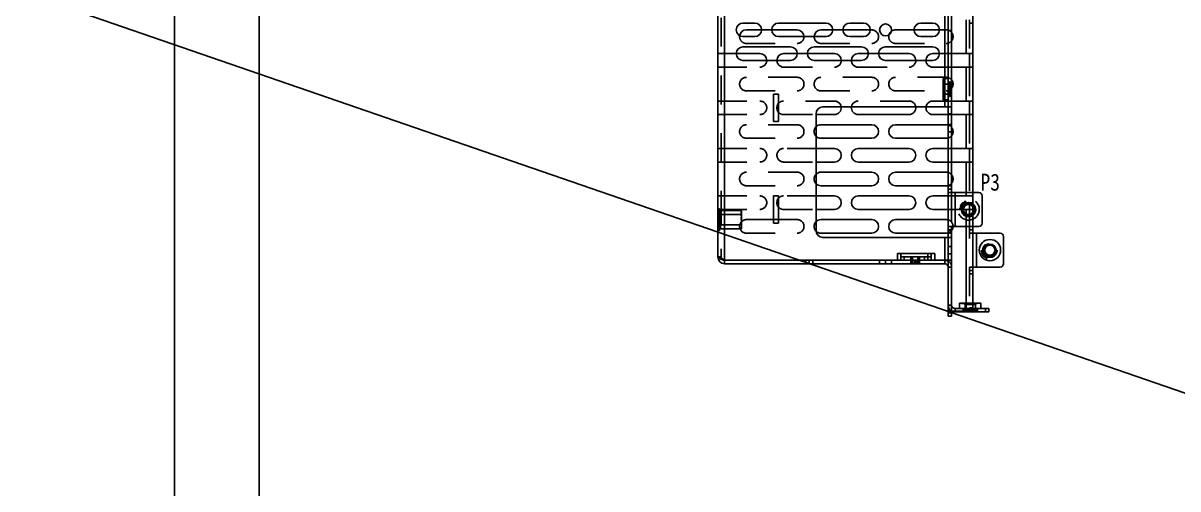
# Model space of a CAD drawing. Header units: millimetres. Extents: x 0 to 8948, y -1340 to 1100.
# Drawn here: x 5987.1 to 6327.9, y 403.5 to 540.9 of the extents above; entities that cross this region are included whole.
import ezdxf

# ---------------------------------------------------------------- set-up
doc = ezdxf.new("R2010")
doc.units = ezdxf.units.MM
doc.header["$LTSCALE"] = 85.25
doc.linetypes.add('HIDDEN', pattern=[0.2, 0.1, -0.1])
doc.layers.get('0').update_dxf_attribs({"linetype": 'CONTINUOUS'})
for name, color, linetype in [('02___PRT_ALL_AXES', 7, 'CONTINUOUS'), ('03___PRT_ALL_CURVES', 7, 'CONTINUOUS'), ('DEFAULT_2', 8, 'HIDDEN')]:
    doc.layers.add(name, color=color, linetype=linetype)
doc.styles.get("Standard").update_dxf_attribs({"font": 'txt', "width": 0.85})

msp = doc.modelspace()

# ---------------------------------------------------------------- linework, layer by layer
msp.add_line((4392.409, 1100), (7581.815, 0))
at = {"color": 7, "linetype": 'Continuous'}
for p, q in [((6031.815, 0), (6031.815, 1100)), ((6261.119, 490.948), (6261.119, 578.948)), ((6267.419, 578.948), (6267.419, 490.948)), ((6265.419, 541.948), (6265.419, 531.948)), ((6205.039, 538.948), (6200.548, 538.948)), ((6215.548, 538.948), (6208.056, 538.948)), ((6226.039, 538.948), (6222.548, 538.948)), ((6237.108, 538.948), (6229.056, 538.948)), ((6257.539, 538.948), (6250.056, 538.948)), ((6197.556, 531.948), (6204.548, 531.948)), ((6215.539, 531.948), (6211.548, 531.948)), ((6226.548, 531.948), (6218.556, 531.948)), ((6236.539, 531.948), (6233.548, 531.948)), ((6248.548, 531.948), (6239.556, 531.948)), ((6257.539, 531.948), (6255.548, 531.948)), ((6261.119, 531.948), (6267.419, 531.948)), ((6261.119, 527.948), (6267.419, 527.948)), ((6265.419, 527.948), (6265.419, 517.948)), ((6260.119, 524.598), (6258.619, 524.598)), ((6258.619, 524.598), (6258.619, 518.298)), ((6260.119, 518.298), (6258.619, 518.298)), ((6261.119, 517.948), (6267.419, 517.948)), ((6221.119, 513.948), (6226.548, 513.948)), ((6233.548, 513.948), (6248.548, 513.948)), ((6260.119, 513.948), (6255.548, 513.948)), ((6261.119, 513.948), (6267.419, 513.948)), ((6265.419, 513.948), (6265.419, 503.948)), ((6237.548, 510.948), (6222.548, 510.948)), ((6259.548, 510.948), (6244.548, 510.948)), ((6222.548, 506.948), (6237.548, 506.948)), ((6244.548, 506.948), (6259.548, 506.948)), ((6226.548, 503.948), (6221.119, 503.948)), ((6248.548, 503.948), (6233.548, 503.948)), ((6260.119, 503.948), (6255.548, 503.948)), ((6261.119, 503.948), (6267.419, 503.948)), ((6221.119, 499.948), (6226.548, 499.948)), ((6233.548, 499.948), (6248.548, 499.948)), ((6260.119, 499.948), (6255.548, 499.948)), ((6261.119, 499.948), (6267.419, 499.948)), ((6265.419, 499.948), (6265.419, 490.948)), ((6237.548, 496.948), (6222.548, 496.948)), ((6259.548, 496.948), (6244.548, 496.948)), ((6222.548, 492.948), (6237.548, 492.948)), ((6244.548, 492.948), (6259.548, 492.948)), ((6261.119, 492.948), (6260.119, 492.948)), ((6261.119, 491.948), (6260.119, 491.948)), ((6226.548, 489.948), (6221.119, 489.948)), ((6248.548, 489.948), (6233.548, 489.948)), ((6260.119, 489.948), (6255.548, 489.948)), ((6221.119, 485.948), (6226.548, 485.948)), ((6233.548, 485.948), (6248.548, 485.948)), ((6260.119, 485.948), (6255.548, 485.948)), ((6264.619, 485.948), (6267.419, 485.948)), ((6265.419, 485.948), (6265.419, 484.627)), ((6267.419, 486.691), (6267.419, 485.205)), ((6210.069, 482.948), (6208.569, 482.948)), ((6237.548, 482.948), (6222.548, 482.948)), ((6259.548, 482.948), (6244.548, 482.948)), ((6261.119, 454.448), (6261.119, 480.948)), ((6265.419, 480.948), (6265.419, 458.248)), ((6267.419, 480.948), (6267.419, 458.248)), ((6222.548, 478.948), (6237.548, 478.948)), ((6244.548, 478.948), (6259.548, 478.948)), ((6261.119, 479.948), (6260.119, 479.948)), ((6261.119, 478.948), (6260.119, 478.948)), ((6267.419, 478.948), (6275.419, 478.948)), ((6268.419, 468.948), (6268.419, 478.948)), ((6276.419, 477.948), (6276.419, 469.948)), ((6269.953, 473.856), (6269.817, 473.852)), ((6269.953, 473.856), (6269.954, 473.844)), ((6194.119, 470.948), (6194.119, 469.948)), ((6245.119, 470.948), (6255.119, 470.948)), ((6254.119, 471.948), (6255.119, 471.948)), ((6259.119, 470.948), (6259.119, 469.948)), ((6269.989, 472.918), (6269.976, 472.91)), ((6270.022, 472.88), (6269.989, 472.918)), ((6270.059, 473.364), (6270.021, 473.352)), ((6270.021, 473.352), (6270.084, 473.146)), ((6270.122, 473.158), (6270.059, 473.364)), ((6270.11, 472.716), (6270.075, 472.792)), ((6270.084, 473.146), (6270.122, 473.158)), ((6270.497, 473.109), (6270.086, 472.862)), ((6270.098, 472.709), (6270.11, 472.716)), ((6270.1, 472.839), (6270.501, 473.081)), ((6270.501, 473.081), (6270.161, 472.594)), ((6270.161, 472.594), (6270.698, 472.68)), ((6270.238, 472.503), (6270.226, 472.496)), ((6270.276, 472.462), (6270.238, 472.503)), ((6270.254, 473.578), (6270.253, 473.59)), ((6270.254, 473.578), (6270.358, 473.585)), ((6270.282, 472.641), (6270.564, 473.047)), ((6270.763, 472.716), (6270.282, 472.641)), ((6270.698, 472.68), (6270.334, 472.46)), ((6270.372, 472.281), (6270.346, 472.355)), ((6270.36, 472.273), (6270.372, 472.281)), ((6270.376, 472.404), (6270.729, 472.617)), ((6270.475, 473.193), (6270.463, 473.186)), ((6270.463, 473.186), (6270.497, 473.109)), ((6270.572, 472.149), (6270.555, 472.142)), ((6270.799, 472.605), (6270.838, 472.563)), ((6270.807, 472.259), (6270.803, 472.239)), ((6270.838, 472.563), (6270.851, 472.57)), ((6270.854, 472.435), (6270.86, 472.417)), ((6271.038, 471.948), (6271.017, 471.915)), ((6271.017, 471.915), (6271.2, 471.801)), ((6271.221, 471.834), (6271.038, 471.948)), ((6271.2, 471.801), (6271.221, 471.834)), ((6271.337, 471.567), (6271.332, 471.554)), ((6271.384, 471.557), (6271.337, 471.567)), ((6271.599, 471.992), (6271.427, 471.577)), ((6271.468, 471.99), (6271.473, 471.969)), ((6271.473, 471.969), (6271.599, 471.992)), ((6271.483, 471.554), (6271.683, 472.036)), ((6271.534, 471.486), (6271.498, 471.509)), ((6271.528, 471.472), (6271.534, 471.486)), ((6271.683, 472.036), (6271.655, 472.048)), ((6275.419, 468.948), (6267.419, 468.948)), ((6262.119, 456.748), (6272.119, 456.748)), ((6262.119, 455.748), (6262.119, 456.748)), ((6269.769, 458.248), (6263.469, 458.248)), ((6263.469, 456.748), (6263.469, 458.248)), ((6269.769, 456.748), (6269.769, 458.248)), ((6271.119, 456.748), (6271.119, 455.748)), ((6272.119, 456.748), (6272.119, 455.748)), ((6261.119, 455.448), (6260.119, 455.448)), ((6261.119, 454.448), (6260.119, 454.448)), ((6261.119, 455.948), (6261.264, 455.948))]:
    msp.add_line(p, q, dxfattribs=at)
at = {"color": 3, "linetype": 'Continuous'}
for p, q in [((6260.119, 454.448), (6260.119, 709.948)), ((6192.119, 678.948), (6192.119, 471.948)), ((6194.119, 470.948), (6194.119, 679.948)), ((6259.119, 524.598), (6259.119, 679.948)), ((6199.548, 540.948), (6203.048, 540.948)), ((6210.048, 540.948), (6224.048, 540.948)), ((6231.048, 540.948), (6235.119, 540.948)), ((6252.048, 540.948), (6255.548, 540.948)), ((6203.048, 536.948), (6199.548, 536.948)), ((6224.048, 536.948), (6210.048, 536.948)), ((6235.119, 536.948), (6231.048, 536.948)), ((6255.548, 536.948), (6252.048, 536.948)), ((6199.548, 533.948), (6213.548, 533.948)), ((6220.548, 533.948), (6234.548, 533.948)), ((6241.548, 533.948), (6255.548, 533.948)), ((6266.419, 531.948), (6266.419, 527.948)), ((6213.548, 529.948), (6199.548, 529.948)), ((6234.548, 529.948), (6220.548, 529.948)), ((6255.548, 529.948), (6241.548, 529.948)), ((6208.569, 519.948), (6210.069, 519.948)), ((6208.569, 511.948), (6208.569, 519.948)), ((6210.069, 519.948), (6210.069, 511.948)), ((6259.119, 516.198), (6259.119, 518.298)), ((6260.119, 516.198), (6223.119, 516.198)), ((6266.419, 517.948), (6266.419, 513.948)), ((6210.069, 511.948), (6208.569, 511.948)), ((6221.119, 479.698), (6221.119, 514.198)), ((6266.419, 503.948), (6266.419, 499.948)), ((6269.119, 490.948), (6260.119, 490.948)), ((6262.119, 490.948), (6262.119, 480.948)), ((6208.569, 489.948), (6210.069, 489.948)), ((6208.569, 481.948), (6208.569, 489.948)), ((6210.069, 489.948), (6210.069, 481.948)), ((6266.419, 487.413), (6266.419, 485.948)), ((6270.119, 481.948), (6270.119, 489.948)), ((6210.069, 481.948), (6208.569, 481.948)), ((6260.119, 480.948), (6269.119, 480.948)), ((6260.119, 477.698), (6223.119, 477.698)), ((6259.119, 470.948), (6259.119, 477.698)), ((6194.119, 470.948), (6245.119, 470.948)), ((6245.119, 472.948), (6255.119, 472.948)), ((6245.119, 470.948), (6245.119, 472.948)), ((6246.119, 472.948), (6246.119, 470.948)), ((6254.119, 470.948), (6254.119, 472.948)), ((6255.119, 470.948), (6255.119, 472.948)), ((6255.119, 470.948), (6260.119, 470.948)), ((6194.119, 469.948), (6259.119, 469.948)), ((6262.119, 455.748), (6272.119, 455.748))]:
    msp.add_line(p, q, dxfattribs=at)
at = {"color": 7, "linetype": 'Continuous'}
msp.add_lwpolyline([(6056.815, 25), (7556.815, 25), (7556.815, 1075), (6056.815, 1075)], close=True, dxfattribs=at)
for centre, radius in [((6266.119, 485.948), 1.8), ((6266.119, 485.948), 1.5), ((6272.419, 473.948), 3.15), ((6272.419, 473.948), 1.8), ((6272.419, 473.948), 1.5)]:
    msp.add_circle(centre, radius, dxfattribs=at)
at = {"color": 3, "linetype": 'Continuous'}
for centre, radius, start, end in [((6199.548, 538.948), 2, 90, 270), ((6203.048, 538.948), 2, 270, 90), ((6210.048, 538.948), 2, 90, 270), ((6224.048, 538.948), 2, 270, 90), ((6231.048, 538.948), 2, 90, 270), ((6235.119, 538.948), 2, 270, 90), ((6252.048, 538.948), 2, 90, 270), ((6255.548, 538.948), 2, 270, 90), ((6199.548, 531.948), 2, 90, 270), ((6213.548, 531.948), 2, 270, 90), ((6220.548, 531.948), 2, 90, 270), ((6234.548, 531.948), 2, 270, 90), ((6241.548, 531.948), 2, 90, 270), ((6255.548, 531.948), 2, 270, 90), ((6223.119, 514.198), 2, 90, 180), ((6269.119, 489.948), 1, 0, 90), ((6269.119, 481.948), 1, 270, 0), ((6223.119, 479.698), 2, 180, 270), ((6194.119, 471.948), 2, 180, 270), ((6259.119, 468.948), 1, 0, 90), ((6262.119, 457.748), 2, 239.86467, 270)]:
    msp.add_arc(centre, radius, start, end, dxfattribs=at)
at = {"color": 7, "linetype": 'Continuous'}
for centre, radius, start, end in [((6200.548, 536.948), 2, 90, 172.45665), ((6215.548, 536.948), 2, 0, 90), ((6222.548, 536.948), 2, 90, 180), ((6244.548, 536.948), 2, 128.65143, 163.18741), ((6259.548, 536.948), 2, 321.87082, 38.12918), ((6204.548, 529.948), 2, 0, 90), ((6211.548, 529.948), 2, 90, 180), ((6226.548, 529.948), 2, 0, 90), ((6233.548, 529.948), 2, 90, 180), ((6248.548, 529.948), 2, 0, 90), ((6255.548, 529.948), 2, 90, 180), ((6259.548, 522.948), 2, 321.87082, 38.12918), ((6211.548, 515.948), 2, 137.96696, 222.03304), ((6226.548, 515.948), 2, 270, 7.199), ((6233.548, 515.948), 2, 172.801, 270), ((6248.548, 515.948), 2, 270, 7.199), ((6255.548, 515.948), 2, 172.801, 270), ((6222.548, 508.948), 2, 90, 135.83228), ((6237.548, 508.948), 2, 270, 90), ((6244.548, 508.948), 2, 90, 270), ((6259.548, 508.948), 2, 73.3458, 90), ((6259.548, 508.948), 2, 321.87082, 38.12918), ((6222.548, 508.948), 2, 224.16772, 270), ((6259.548, 508.948), 2, 270, 286.6542), ((6226.548, 501.948), 2, 270, 90), ((6233.548, 501.948), 2, 90, 270), ((6248.548, 501.948), 2, 270, 90), ((6255.548, 501.948), 2, 90, 270), ((6222.548, 494.948), 2, 90, 135.83228), ((6237.548, 494.948), 2, 270, 90), ((6244.548, 494.948), 2, 90, 270), ((6259.548, 494.948), 2, 73.3458, 90), ((6259.548, 494.948), 2, 321.87082, 38.12918), ((6222.548, 494.948), 2, 224.16772, 270), ((6259.548, 494.948), 2, 270, 286.6542), ((6211.548, 487.948), 2, 137.96696, 222.03304), ((6226.548, 487.948), 2, 270, 90), ((6233.548, 487.948), 2, 90, 270), ((6248.548, 487.948), 2, 270, 90), ((6255.548, 487.948), 2, 90, 270), ((6222.548, 480.948), 2, 90, 135.83228), ((6237.548, 480.948), 2, 270, 90), ((6244.548, 480.948), 2, 90, 270), ((6259.548, 480.948), 2, 73.3458, 90), ((6259.548, 480.948), 2, 321.87082, 0), ((6222.548, 480.948), 2, 224.81885, 270), ((6259.548, 480.948), 2, 270, 286.6542), ((6275.419, 477.948), 1, 0, 90), ((6194.119, 471.948), 1, 234.96851, 270), ((6259.119, 468.948), 2, 60, 86.92222), ((6272.037, 473.381), 1.438, 207.53662, 211.08982), ((6275.419, 469.948), 1, 270, 0), ((6262.119, 457.748), 1, 180, 270)]:
    msp.add_arc(centre, radius, start, end, dxfattribs=at)
for points in [[(6269.817, 473.852), (6269.794, 473.801), (6269.786, 473.746), (6269.792, 473.687)], [(6269.792, 473.687), (6269.799, 473.624), (6269.819, 473.577), (6269.854, 473.545)], [(6269.818, 473.671), (6269.814, 473.709), (6269.824, 473.744), (6269.85, 473.778)], [(6269.85, 473.778), (6269.876, 473.811), (6269.91, 473.833), (6269.954, 473.844)], [(6270.055, 473.696), (6270.037, 473.649), (6270.019, 473.615), (6270.003, 473.593)], [(6270.129, 473.837), (6270.105, 473.81), (6270.081, 473.763), (6270.055, 473.696)], [(6270.078, 473.554), (6270.097, 473.582), (6270.119, 473.626), (6270.142, 473.686)], [(6270.217, 473.884), (6270.183, 473.88), (6270.153, 473.865), (6270.129, 473.837)], [(6270.142, 473.686), (6270.165, 473.746), (6270.184, 473.785), (6270.199, 473.805)], [(6270.199, 473.805), (6270.213, 473.825), (6270.231, 473.835), (6270.251, 473.837)], [(6270.328, 473.845), (6270.297, 473.876), (6270.26, 473.888), (6270.217, 473.884)], [(6270.251, 473.837), (6270.277, 473.84), (6270.3, 473.831), (6270.321, 473.811)], [(6270.358, 473.732), (6270.365, 473.664), (6270.33, 473.616), (6270.254, 473.59)], [(6270.321, 473.811), (6270.341, 473.792), (6270.354, 473.765), (6270.358, 473.732)], [(6270.384, 473.721), (6270.378, 473.774), (6270.359, 473.816), (6270.328, 473.845)], [(6270.358, 473.585), (6270.38, 473.622), (6270.389, 473.668), (6270.384, 473.721)], [(6269.859, 473.585), (6269.835, 473.607), (6269.822, 473.636), (6269.818, 473.671)], [(6269.854, 473.545), (6269.888, 473.513), (6269.932, 473.499), (6269.983, 473.505)], [(6269.94, 473.556), (6269.91, 473.553), (6269.883, 473.563), (6269.859, 473.585)], [(6270.003, 473.593), (6269.987, 473.571), (6269.966, 473.559), (6269.94, 473.556)], [(6269.976, 472.91), (6270.002, 472.871), (6270.023, 472.837), (6270.039, 472.81)], [(6269.983, 473.505), (6270.026, 473.509), (6270.058, 473.526), (6270.078, 473.554)], [(6270.056, 472.852), (6270.049, 472.853), (6270.037, 472.862), (6270.022, 472.88)], [(6270.039, 472.81), (6270.061, 472.775), (6270.08, 472.741), (6270.098, 472.709)], [(6270.086, 472.862), (6270.073, 472.854), (6270.063, 472.851), (6270.056, 472.852)], [(6270.075, 472.792), (6270.067, 472.809), (6270.075, 472.824), (6270.1, 472.839)], [(6270.226, 472.496), (6270.253, 472.455), (6270.275, 472.419), (6270.295, 472.386)], [(6270.301, 472.447), (6270.294, 472.447), (6270.285, 472.452), (6270.276, 472.462)], [(6270.295, 472.386), (6270.31, 472.362), (6270.331, 472.324), (6270.36, 472.273)], [(6270.334, 472.46), (6270.319, 472.451), (6270.308, 472.447), (6270.301, 472.447)], [(6270.346, 472.355), (6270.342, 472.365), (6270.342, 472.374), (6270.345, 472.38)], [(6270.345, 472.38), (6270.349, 472.387), (6270.359, 472.394), (6270.376, 472.404)], [(6270.518, 473.117), (6270.493, 473.158), (6270.479, 473.184), (6270.475, 473.193)], [(6270.564, 473.047), (6270.554, 473.059), (6270.539, 473.083), (6270.518, 473.117)], [(6270.555, 472.142), (6270.546, 472.132), (6270.546, 472.116), (6270.556, 472.094)], [(6270.556, 472.094), (6270.565, 472.072), (6270.585, 472.047), (6270.616, 472.019)], [(6270.591, 472.142), (6270.586, 472.147), (6270.579, 472.149), (6270.572, 472.149)], [(6270.607, 472.106), (6270.604, 472.123), (6270.599, 472.135), (6270.591, 472.142)], [(6270.645, 472.02), (6270.628, 472.036), (6270.615, 472.065), (6270.607, 472.106)], [(6270.616, 472.019), (6270.664, 471.976), (6270.718, 471.955), (6270.776, 471.957)], [(6270.75, 471.99), (6270.707, 471.985), (6270.672, 471.995), (6270.645, 472.02)], [(6270.729, 472.617), (6270.744, 472.626), (6270.756, 472.63), (6270.766, 472.628)], [(6270.86, 472.049), (6270.829, 472.014), (6270.792, 471.995), (6270.75, 471.99)], [(6270.766, 472.628), (6270.776, 472.626), (6270.786, 472.618), (6270.799, 472.605)], [(6270.776, 471.957), (6270.834, 471.959), (6270.883, 471.982), (6270.922, 472.026)], [(6270.803, 472.239), (6270.834, 472.238), (6270.858, 472.231), (6270.875, 472.216)], [(6270.851, 472.57), (6270.836, 472.591), (6270.821, 472.614), (6270.806, 472.639)], [(6270.858, 472.256), (6270.84, 472.258), (6270.823, 472.259), (6270.807, 472.259)], [(6270.964, 472.461), (6270.931, 472.463), (6270.895, 472.454), (6270.854, 472.435)], [(6271.016, 472.282), (6270.993, 472.256), (6270.941, 472.248), (6270.858, 472.256)], [(6270.86, 472.417), (6270.887, 472.429), (6270.914, 472.435), (6270.94, 472.431)], [(6270.902, 472.139), (6270.9, 472.108), (6270.886, 472.077), (6270.86, 472.049)], [(6270.875, 472.216), (6270.896, 472.196), (6270.905, 472.171), (6270.902, 472.139)], [(6270.915, 472.236), (6270.957, 472.232), (6270.99, 472.233), (6271.017, 472.238)], [(6270.967, 472.136), (6270.967, 472.175), (6270.949, 472.209), (6270.915, 472.236)], [(6270.922, 472.026), (6270.953, 472.06), (6270.968, 472.096), (6270.967, 472.136)], [(6270.94, 472.431), (6270.966, 472.427), (6270.988, 472.418), (6271.007, 472.402)], [(6271.054, 472.421), (6271.025, 472.447), (6270.995, 472.46), (6270.964, 472.461)], [(6271.007, 472.402), (6271.025, 472.385), (6271.035, 472.365), (6271.037, 472.343)], [(6271.037, 472.343), (6271.039, 472.321), (6271.032, 472.3), (6271.016, 472.282)], [(6271.017, 472.238), (6271.043, 472.243), (6271.064, 472.254), (6271.08, 472.271)], [(6271.097, 472.342), (6271.093, 472.373), (6271.079, 472.399), (6271.054, 472.421)], [(6271.08, 472.271), (6271.096, 472.289), (6271.101, 472.312), (6271.097, 472.342)], [(6271.332, 471.554), (6271.361, 471.544), (6271.394, 471.531), (6271.431, 471.516)], [(6271.427, 471.577), (6271.419, 471.559), (6271.405, 471.552), (6271.384, 471.557)], [(6271.431, 471.516), (6271.467, 471.501), (6271.5, 471.486), (6271.528, 471.472)], [(6271.655, 472.048), (6271.579, 472.018), (6271.517, 471.999), (6271.468, 471.99)], [(6271.498, 471.509), (6271.479, 471.52), (6271.475, 471.535), (6271.483, 471.554)]]:
    msp.add_open_spline(points, degree=3, dxfattribs=at)
at = {"color": 3, "linetype": 'Continuous'}
msp.add_open_spline([(6194.119, 470.948), (6193.863, 471.029), (6193.386, 471.182), (6192.829, 471.383), (6192.468, 471.561), (6192.25, 471.698), (6192.119, 471.85), (6192.119, 471.948)], degree=3, knots=[0, 0, 0, 0, 0.3508799, 0.6538995, 0.7752095, 0.8724418, 1, 1, 1, 1], dxfattribs=at)
at = {"layer": '02___PRT_ALL_AXES', "color": 8, "linetype": 'HIDDEN'}
for p, q in [((6267.419, 540.948), (6266.419, 540.948)), ((6260.119, 522.948), (6261.119, 522.948)), ((6260.119, 519.948), (6260.119, 522.948)), ((6260.119, 521.448), (6261.119, 521.448)), ((6261.119, 519.948), (6261.119, 522.948)), ((6260.119, 519.948), (6261.119, 519.948)), ((6261.119, 510.998), (6260.119, 510.998)), ((6260.119, 510.998), (6260.119, 508.898)), ((6261.119, 508.898), (6260.119, 508.898)), ((6261.119, 510.998), (6261.119, 508.898)), ((6192.119, 484.448), (6199.119, 484.448)), ((6192.119, 484.448), (6192.119, 481.448)), ((6192.919, 485.648), (6199.119, 485.648)), ((6193.119, 484.448), (6193.119, 481.448)), ((6199.119, 484.448), (6199.119, 480.248)), ((6192.119, 482.948), (6193.119, 482.948)), ((6192.119, 481.448), (6199.119, 481.448)), ((6192.919, 480.248), (6199.119, 480.248)), ((6261.119, 474.998), (6260.119, 474.998)), ((6260.119, 474.998), (6260.119, 472.898)), ((6261.119, 474.998), (6261.119, 472.898)), ((6218.069, 470.948), (6220.169, 470.948)), ((6218.069, 470.948), (6218.069, 469.948)), ((6219.119, 469.948), (6219.119, 470.948)), ((6220.169, 470.948), (6220.169, 469.948)), ((6239.869, 470.948), (6243.369, 470.948)), ((6239.869, 470.948), (6239.869, 469.948)), ((6241.619, 469.948), (6241.619, 470.948)), ((6243.369, 470.948), (6243.369, 469.948)), ((6249.069, 471.948), (6251.669, 471.948)), ((6249.069, 471.948), (6249.069, 469.948)), ((6249.069, 470.948), (6251.669, 470.948)), ((6249.569, 471.948), (6249.569, 469.948)), ((6250.119, 469.948), (6250.119, 470.948)), ((6250.619, 469.948), (6250.619, 470.948)), ((6251.169, 471.948), (6251.169, 469.948)), ((6251.669, 471.948), (6251.669, 469.948)), ((6261.119, 472.898), (6260.119, 472.898)), ((6218.069, 469.948), (6220.169, 469.948)), ((6239.869, 469.948), (6243.369, 469.948)), ((6249.069, 469.948), (6251.669, 469.948)), ((6264.519, 456.748), (6268.719, 456.748)), ((6264.519, 456.748), (6264.519, 455.748)), ((6266.619, 455.748), (6266.619, 456.748)), ((6268.719, 456.748), (6268.719, 455.748)), ((6264.519, 455.748), (6268.719, 455.748))]:
    msp.add_line(p, q, dxfattribs=at)
at = {"layer": '02___PRT_ALL_AXES', "color": 3, "linetype": 'Continuous'}
for centre, radius in [((6241.619, 538.948), 1.75), ((6266.119, 485.948), 2.1)]:
    msp.add_circle(centre, radius, dxfattribs=at)
at = {"layer": '02___PRT_ALL_AXES', "color": 8, "linetype": 'HIDDEN'}
msp.add_circle((6272.419, 473.948), 2.1, dxfattribs=at)
at = {"layer": '03___PRT_ALL_CURVES', "color": 8, "linetype": 'HIDDEN'}
msp.add_line((6261.119, 523.048), (6261.119, 521.548), dxfattribs=at)
at = {"layer": 'DEFAULT_2', "color": 8, "linetype": 'HIDDEN'}
for p, q in [((6193.119, 678.948), (6193.119, 471.948)), ((6266.419, 541.948), (6266.419, 531.948)), ((6208.056, 538.948), (6205.039, 538.948)), ((6229.056, 538.948), (6226.039, 538.948)), ((6237.548, 538.948), (6237.108, 538.948)), ((6250.056, 538.948), (6244.548, 538.948)), ((6259.548, 538.948), (6257.539, 538.948)), ((6260.119, 538.748), (6261.119, 538.748)), ((6192.119, 531.948), (6197.556, 531.948)), ((6200.548, 534.948), (6215.548, 534.948)), ((6218.556, 531.948), (6215.539, 531.948)), ((6222.548, 534.948), (6237.548, 534.948)), ((6239.556, 531.948), (6236.539, 531.948)), ((6244.548, 534.948), (6259.548, 534.948)), ((6261.119, 531.948), (6257.539, 531.948)), ((6192.119, 527.948), (6204.548, 527.948)), ((6215.548, 524.948), (6200.548, 524.948)), ((6211.548, 527.948), (6226.548, 527.948)), ((6237.548, 524.948), (6222.548, 524.948)), ((6233.548, 527.948), (6248.548, 527.948)), ((6259.548, 524.948), (6244.548, 524.948)), ((6261.119, 527.948), (6255.548, 527.948)), ((6266.419, 527.948), (6266.419, 517.948)), ((6258.919, 522.948), (6258.619, 523.248)), ((6260.789, 522.948), (6258.919, 522.948)), ((6258.919, 522.948), (6258.919, 519.948)), ((6259.119, 518.298), (6259.119, 524.598)), ((6260.499, 523.573), (6260.119, 523.573)), ((6260.499, 519.323), (6260.499, 523.573)), ((6260.989, 523.573), (6260.499, 523.348)), ((6261.089, 523.248), (6260.789, 522.948)), ((6260.789, 522.948), (6260.789, 519.948)), ((6261.089, 523.573), (6260.989, 523.573)), ((6260.989, 523.573), (6260.989, 519.323)), ((6261.089, 519.323), (6261.089, 523.573)), ((6200.548, 520.948), (6215.548, 520.948)), ((6222.548, 520.948), (6237.548, 520.948)), ((6244.548, 520.948), (6259.548, 520.948)), ((6258.639, 520.712), (6258.619, 520.712)), ((6258.619, 520.684), (6258.639, 520.684)), ((6258.639, 520.629), (6258.619, 520.629)), ((6258.639, 520.563), (6258.619, 520.563)), ((6258.639, 520.557), (6258.619, 520.557)), ((6258.619, 520.527), (6258.639, 520.527)), ((6258.639, 520.512), (6258.619, 520.512)), ((6258.619, 520.508), (6258.639, 520.508)), ((6258.639, 520.502), (6258.619, 520.502)), ((6258.639, 520.497), (6258.619, 520.497)), ((6258.639, 520.46), (6258.619, 520.46)), ((6258.619, 520.456), (6258.639, 520.456)), ((6258.639, 520.413), (6258.619, 520.413)), ((6258.639, 520.367), (6258.619, 520.367)), ((6258.619, 520.361), (6258.639, 520.361)), ((6258.639, 520.25), (6258.619, 520.25)), ((6258.639, 520.229), (6258.619, 520.229)), ((6258.639, 520.128), (6258.619, 520.128)), ((6258.639, 520.126), (6258.619, 520.126)), ((6258.639, 520.11), (6258.619, 520.11)), ((6258.639, 520.083), (6258.619, 520.083)), ((6258.639, 520.067), (6258.619, 520.067)), ((6258.639, 520.067), (6258.619, 520.067)), ((6258.639, 520.066), (6258.619, 520.066)), ((6258.639, 520.046), (6258.619, 520.046)), ((6258.639, 520.045), (6258.619, 520.045)), ((6258.639, 520.036), (6258.619, 520.036)), ((6258.639, 519.997), (6258.619, 519.997)), ((6258.639, 519.993), (6258.619, 519.993)), ((6258.639, 519.969), (6258.619, 519.969)), ((6258.639, 519.952), (6258.619, 519.952)), ((6258.919, 519.948), (6258.619, 519.648)), ((6258.639, 519.944), (6258.619, 519.944)), ((6258.639, 519.932), (6258.619, 519.932)), ((6258.639, 519.932), (6258.619, 519.932)), ((6258.639, 519.904), (6258.619, 519.904)), ((6258.639, 519.889), (6258.619, 519.889)), ((6258.639, 519.888), (6258.619, 519.888)), ((6258.639, 519.883), (6258.619, 519.883)), ((6258.619, 519.88), (6258.639, 519.88)), ((6258.639, 519.868), (6258.619, 519.868)), ((6258.639, 519.836), (6258.619, 519.836)), ((6258.639, 519.835), (6258.619, 519.835)), ((6258.619, 519.832), (6258.639, 519.832)), ((6258.639, 519.828), (6258.619, 519.828)), ((6258.639, 519.805), (6258.619, 519.805)), ((6258.639, 519.796), (6258.619, 519.796)), ((6258.639, 519.792), (6258.619, 519.792)), ((6258.639, 519.779), (6258.619, 519.779)), ((6258.619, 519.758), (6258.639, 519.758)), ((6258.639, 519.727), (6258.619, 519.727)), ((6258.639, 519.675), (6258.619, 519.675)), ((6258.639, 519.646), (6258.619, 519.646)), ((6258.639, 519.636), (6258.619, 519.636)), ((6258.639, 519.621), (6258.619, 519.621)), ((6258.639, 519.601), (6258.619, 519.601)), ((6258.619, 519.593), (6258.639, 519.593)), ((6258.639, 519.585), (6258.619, 519.585)), ((6258.619, 519.584), (6258.639, 519.584)), ((6258.619, 519.577), (6258.639, 519.577)), ((6258.639, 519.547), (6258.619, 519.547)), ((6258.639, 519.531), (6258.619, 519.531)), ((6258.639, 519.526), (6258.619, 519.526)), ((6258.639, 519.505), (6258.619, 519.505)), ((6258.639, 519.492), (6258.619, 519.492)), ((6258.639, 519.415), (6258.619, 519.415)), ((6258.639, 519.413), (6258.619, 519.413)), ((6258.639, 519.405), (6258.619, 519.405)), ((6258.639, 519.402), (6258.619, 519.402)), ((6258.639, 519.389), (6258.619, 519.389)), ((6258.639, 519.388), (6258.619, 519.388)), ((6258.639, 519.387), (6258.619, 519.387)), ((6258.639, 519.375), (6258.619, 519.375)), ((6258.619, 519.375), (6258.639, 519.375)), ((6258.619, 519.372), (6258.639, 519.372)), ((6258.619, 519.363), (6258.639, 519.363)), ((6258.639, 519.357), (6258.619, 519.357)), ((6258.639, 519.35), (6258.619, 519.35)), ((6258.639, 519.33), (6258.619, 519.33)), ((6258.639, 519.324), (6258.619, 519.324)), ((6258.639, 519.311), (6258.619, 519.311)), ((6258.639, 519.305), (6258.619, 519.305)), ((6258.639, 519.284), (6258.619, 519.284)), ((6258.639, 519.282), (6258.619, 519.282)), ((6258.639, 519.281), (6258.619, 519.281)), ((6258.639, 519.267), (6258.619, 519.267)), ((6258.619, 519.255), (6258.639, 519.255)), ((6258.639, 519.246), (6258.619, 519.246)), ((6258.639, 519.228), (6258.619, 519.228)), ((6258.639, 519.191), (6258.619, 519.191)), ((6258.639, 519.171), (6258.619, 519.171)), ((6258.639, 519.159), (6258.619, 519.159)), ((6258.639, 519.151), (6258.619, 519.151)), ((6258.639, 519.139), (6258.619, 519.139)), ((6258.639, 519.129), (6258.619, 519.129)), ((6258.639, 519.127), (6258.619, 519.127)), ((6258.619, 519.115), (6258.639, 519.115)), ((6258.639, 519.113), (6258.619, 519.113)), ((6258.639, 519.107), (6258.619, 519.107)), ((6258.619, 519.104), (6258.639, 519.104)), ((6258.619, 519.101), (6258.639, 519.101)), ((6258.639, 519.088), (6258.619, 519.088)), ((6258.639, 519.085), (6258.619, 519.085)), ((6258.639, 519.084), (6258.619, 519.084)), ((6258.639, 519.069), (6258.619, 519.069)), ((6258.639, 519.051), (6258.619, 519.051)), ((6258.639, 519.051), (6258.619, 519.051)), ((6258.639, 519.032), (6258.619, 519.032)), ((6258.639, 519.018), (6258.619, 519.018)), ((6258.639, 519.012), (6258.619, 519.012)), ((6258.619, 519.005), (6258.639, 519.005)), ((6258.639, 518.984), (6258.619, 518.984)), ((6258.639, 518.982), (6258.619, 518.982)), ((6258.639, 518.969), (6258.619, 518.969)), ((6258.639, 518.889), (6258.619, 518.889)), ((6258.639, 518.883), (6258.619, 518.883)), ((6258.639, 518.879), (6258.619, 518.879)), ((6258.639, 518.848), (6258.619, 518.848)), ((6258.619, 518.847), (6258.639, 518.847)), ((6258.639, 518.821), (6258.619, 518.821)), ((6258.619, 518.819), (6258.639, 518.819)), ((6258.639, 520.712), (6258.639, 520.361)), ((6258.639, 520.25), (6258.639, 518.819)), ((6260.789, 519.948), (6258.919, 519.948)), ((6260.499, 519.323), (6260.119, 519.323)), ((6260.499, 519.548), (6260.989, 519.323)), ((6260.789, 519.948), (6261.089, 519.648)), ((6261.089, 519.323), (6260.989, 519.323)), ((6192.119, 517.948), (6204.548, 517.948)), ((6226.548, 517.948), (6211.548, 517.948)), ((6248.548, 517.948), (6233.548, 517.948)), ((6261.119, 517.948), (6255.548, 517.948)), ((6260.119, 516.198), (6261.119, 516.198)), ((6192.119, 513.948), (6204.548, 513.948)), ((6211.548, 513.948), (6221.119, 513.948)), ((6260.119, 514.198), (6261.119, 514.198)), ((6261.119, 513.948), (6260.119, 513.948)), ((6266.419, 513.948), (6266.419, 503.948)), ((6215.548, 510.948), (6200.548, 510.948)), ((6200.548, 506.948), (6215.548, 506.948)), ((6192.119, 503.948), (6204.548, 503.948)), ((6221.119, 503.948), (6211.548, 503.948)), ((6261.119, 503.948), (6260.119, 503.948)), ((6192.119, 499.948), (6204.548, 499.948)), ((6211.548, 499.948), (6221.119, 499.948)), ((6261.119, 499.948), (6260.119, 499.948)), ((6266.419, 499.948), (6266.419, 487.413)), ((6215.548, 496.948), (6200.548, 496.948)), ((6200.548, 492.948), (6215.548, 492.948)), ((6261.119, 490.948), (6261.119, 480.948)), ((6265.419, 490.948), (6265.419, 489.948)), ((6267.419, 490.948), (6267.419, 486.691)), ((6192.119, 489.948), (6204.548, 489.948)), ((6221.119, 489.948), (6211.548, 489.948)), ((6260.119, 489.948), (6267.419, 489.948)), ((6263.926, 487.4), (6263.938, 487.392)), ((6263.938, 487.392), (6263.976, 487.434)), ((6264.034, 487.435), (6264.398, 487.216)), ((6264.046, 487.541), (6264.072, 487.615)), ((6264.072, 487.615), (6264.06, 487.623)), ((6264.429, 487.279), (6264.076, 487.492)), ((6264.255, 487.754), (6264.272, 487.747)), ((6264.538, 487.333), (6264.499, 487.291)), ((6264.503, 487.657), (6264.507, 487.637)), ((6264.551, 487.326), (6264.538, 487.333)), ((6264.56, 487.479), (6264.554, 487.461)), ((6264.9, 488.095), (6264.717, 487.981)), ((6264.717, 487.981), (6264.738, 487.948)), ((6264.738, 487.948), (6264.921, 488.062)), ((6264.921, 488.062), (6264.9, 488.095)), ((6265.032, 488.342), (6265.037, 488.328)), ((6265.037, 488.328), (6265.084, 488.339)), ((6265.127, 488.318), (6265.299, 487.904)), ((6265.173, 487.927), (6265.168, 487.906)), ((6265.299, 487.904), (6265.173, 487.927)), ((6265.383, 487.86), (6265.183, 488.341)), ((6265.198, 488.387), (6265.234, 488.41)), ((6265.234, 488.41), (6265.228, 488.423)), ((6265.355, 487.848), (6265.383, 487.86)), ((6192.619, 486.148), (6192.119, 486.148)), ((6192.119, 485.948), (6204.548, 485.948)), ((6192.619, 486.148), (6192.619, 479.748)), ((6192.619, 485.448), (6192.919, 485.448)), ((6192.919, 485.648), (6192.919, 480.248)), ((6199.019, 485.646), (6199.119, 485.646)), ((6199.019, 485.646), (6199.019, 484.031)), ((6199.019, 485.642), (6199.119, 485.642)), ((6199.019, 485.634), (6199.119, 485.634)), ((6199.019, 485.63), (6199.119, 485.63)), ((6199.019, 485.588), (6199.119, 485.588)), ((6199.019, 485.559), (6199.119, 485.559)), ((6199.119, 485.535), (6199.019, 485.535)), ((6199.119, 485.336), (6199.019, 485.336)), ((6199.119, 485.332), (6199.019, 485.332)), ((6199.119, 485.329), (6199.019, 485.329)), ((6199.019, 485.306), (6199.119, 485.306)), ((6199.119, 485.298), (6199.019, 485.298)), ((6199.119, 485.255), (6199.019, 485.255)), ((6199.119, 485.242), (6199.019, 485.242)), ((6199.119, 485.238), (6199.019, 485.238)), ((6199.119, 485.227), (6199.019, 485.227)), ((6199.019, 485.215), (6199.119, 485.215)), ((6199.119, 485.203), (6199.019, 485.203)), ((6199.119, 485.201), (6199.019, 485.201)), ((6199.119, 485.158), (6199.019, 485.158)), ((6199.119, 485.138), (6199.019, 485.138)), ((6199.119, 485.078), (6199.019, 485.078)), ((6199.119, 485.067), (6199.019, 485.067)), ((6199.119, 485.027), (6199.019, 485.027)), ((6199.119, 485.01), (6199.019, 485.01)), ((6199.119, 484.969), (6199.019, 484.969)), ((6199.119, 484.933), (6199.019, 484.933)), ((6199.119, 484.922), (6199.019, 484.922)), ((6199.119, 484.883), (6199.019, 484.883)), ((6199.119, 484.882), (6199.019, 484.882)), ((6199.119, 484.868), (6199.019, 484.868)), ((6199.119, 484.849), (6199.019, 484.849)), ((6199.119, 484.839), (6199.019, 484.839)), ((6199.119, 484.829), (6199.019, 484.829)), ((6199.119, 484.809), (6199.019, 484.809)), ((6199.119, 484.797), (6199.019, 484.797)), ((6199.119, 484.795), (6199.019, 484.795)), ((6199.119, 484.793), (6199.019, 484.793)), ((6199.119, 484.788), (6199.019, 484.788)), ((6199.119, 484.766), (6199.019, 484.766)), ((6199.119, 484.734), (6199.019, 484.734)), ((6199.119, 484.733), (6199.019, 484.733)), ((6199.119, 484.717), (6199.019, 484.717)), ((6199.119, 484.704), (6199.019, 484.704)), ((6199.119, 484.7), (6199.019, 484.7)), ((6199.119, 484.679), (6199.019, 484.679)), ((6199.119, 484.666), (6199.019, 484.666)), ((6199.119, 484.665), (6199.019, 484.665)), ((6199.119, 484.658), (6199.019, 484.658)), ((6199.119, 484.621), (6199.019, 484.621)), ((6199.119, 484.619), (6199.019, 484.619)), ((6199.119, 484.608), (6199.019, 484.608)), ((6199.119, 484.607), (6199.019, 484.607)), ((6199.119, 484.589), (6199.019, 484.589)), ((6199.119, 484.588), (6199.019, 484.588)), ((6199.119, 484.543), (6199.019, 484.543)), ((6199.119, 484.517), (6199.019, 484.517)), ((6199.119, 484.513), (6199.019, 484.513)), ((6199.119, 484.509), (6199.019, 484.509)), ((6199.119, 484.477), (6199.019, 484.477)), ((6199.119, 484.475), (6199.019, 484.475)), ((6199.119, 484.459), (6199.019, 484.459)), ((6199.119, 484.443), (6199.019, 484.443)), ((6199.119, 484.439), (6199.019, 484.439)), ((6199.119, 484.423), (6199.019, 484.423)), ((6199.119, 484.416), (6199.019, 484.416)), ((6199.119, 484.416), (6199.019, 484.416)), ((6199.119, 484.412), (6199.019, 484.412)), ((6199.119, 484.394), (6199.019, 484.394)), ((6199.119, 484.361), (6199.019, 484.361)), ((6199.119, 484.351), (6199.019, 484.351)), ((6199.119, 484.337), (6199.019, 484.337)), ((6199.119, 484.331), (6199.019, 484.331)), ((6199.119, 484.317), (6199.019, 484.317)), ((6199.119, 484.27), (6199.019, 484.27)), ((6199.119, 484.265), (6199.019, 484.265)), ((6199.119, 484.241), (6199.019, 484.241)), ((6199.119, 484.231), (6199.019, 484.231)), ((6199.119, 484.216), (6199.019, 484.216)), ((6199.119, 484.207), (6199.019, 484.207)), ((6199.119, 484.182), (6199.019, 484.182)), ((6199.119, 484.178), (6199.019, 484.178)), ((6199.119, 484.131), (6199.019, 484.131)), ((6199.119, 484.097), (6199.019, 484.097)), ((6199.119, 484.036), (6199.019, 484.036)), ((6199.119, 484.031), (6199.019, 484.031)), ((6199.119, 482.948), (6199.119, 485.648)), ((6211.548, 485.948), (6221.119, 485.948)), ((6264.619, 485.948), (6260.119, 485.948)), ((6263.517, 486.044), (6263.653, 486.04)), ((6263.653, 486.04), (6263.654, 486.052)), ((6263.676, 486.986), (6263.689, 486.978)), ((6263.689, 486.978), (6263.722, 487.016)), ((6263.784, 486.75), (6263.721, 486.544)), ((6263.721, 486.544), (6263.759, 486.532)), ((6263.759, 486.532), (6263.822, 486.738)), ((6263.775, 487.104), (6263.81, 487.18)), ((6263.822, 486.738), (6263.784, 486.75)), ((6263.786, 487.034), (6264.197, 486.786)), ((6263.81, 487.18), (6263.798, 487.187)), ((6264.201, 486.815), (6263.8, 487.057)), ((6264.398, 487.216), (6263.861, 487.302)), ((6263.861, 487.302), (6264.201, 486.815)), ((6263.954, 486.318), (6263.953, 486.306)), ((6264.058, 486.311), (6263.954, 486.318)), ((6263.982, 487.255), (6264.463, 487.179)), ((6264.264, 486.849), (6263.982, 487.255)), ((6264.197, 486.786), (6264.163, 486.71)), ((6264.163, 486.71), (6264.175, 486.703)), ((6265.419, 484.627), (6265.419, 480.948)), ((6266.419, 485.948), (6266.419, 455.948)), ((6267.419, 485.205), (6267.419, 480.948)), ((6192.619, 482.948), (6192.119, 482.948)), ((6199.119, 483.709), (6199.019, 483.709)), ((6199.019, 483.709), (6199.019, 482.954)), ((6199.019, 483.698), (6199.119, 483.698)), ((6199.119, 483.686), (6199.019, 483.686)), ((6199.019, 483.579), (6199.119, 483.579)), ((6199.119, 483.099), (6199.019, 483.099)), ((6199.119, 482.977), (6199.019, 482.977)), ((6199.119, 482.954), (6199.019, 482.954)), ((6208.569, 482.948), (6200.548, 482.948)), ((6215.548, 482.948), (6210.069, 482.948)), ((6192.619, 479.748), (6192.119, 479.748)), ((6192.619, 480.448), (6192.919, 480.448)), ((6200.548, 478.948), (6215.548, 478.948)), ((6260.119, 479.698), (6261.119, 479.698)), ((6260.119, 477.698), (6261.119, 477.698)), ((6267.419, 479.948), (6266.419, 479.948)), ((6266.419, 478.948), (6267.419, 478.948)), ((6193.119, 471.948), (6192.119, 471.948)), ((6246.119, 471.948), (6254.119, 471.948)), ((6247.119, 471.948), (6247.119, 470.948)), ((6253.119, 471.948), (6253.119, 470.948)), ((6255.119, 472.948), (6256.119, 472.948)), ((6256.119, 470.948), (6256.119, 472.948)), ((6260.119, 470.948), (6261.119, 470.948)), ((6261.119, 468.948), (6260.119, 468.948)), ((6266.419, 468.948), (6267.419, 468.948)), ((6267.419, 467.948), (6266.419, 467.948)), ((6267.419, 466.948), (6266.419, 466.948)), ((6260.119, 457.748), (6261.119, 457.748)), ((6263.99, 458.248), (6263.99, 458.228)), ((6265.421, 458.228), (6263.99, 458.228)), ((6263.992, 458.228), (6263.992, 458.248)), ((6264.017, 458.248), (6264.017, 458.228)), ((6264.018, 458.228), (6264.018, 458.248)), ((6264.05, 458.228), (6264.05, 458.248)), ((6264.054, 458.228), (6264.054, 458.248)), ((6264.059, 458.228), (6264.059, 458.248)), ((6264.14, 458.228), (6264.14, 458.248)), ((6264.153, 458.228), (6264.153, 458.248)), ((6264.154, 458.228), (6264.154, 458.248)), ((6264.176, 458.248), (6264.176, 458.228)), ((6264.183, 458.228), (6264.183, 458.248)), ((6264.189, 458.228), (6264.189, 458.248)), ((6264.203, 458.228), (6264.203, 458.248)), ((6264.221, 458.228), (6264.221, 458.248)), ((6264.222, 458.228), (6264.222, 458.248)), ((6264.239, 458.228), (6264.239, 458.248)), ((6264.255, 458.228), (6264.255, 458.248)), ((6264.256, 458.228), (6264.256, 458.248)), ((6264.259, 458.228), (6264.259, 458.248)), ((6264.272, 458.248), (6264.272, 458.228)), ((6264.275, 458.248), (6264.275, 458.228)), ((6264.278, 458.228), (6264.278, 458.248)), ((6264.284, 458.228), (6264.284, 458.248)), ((6264.286, 458.248), (6264.286, 458.228)), ((6264.298, 458.228), (6264.298, 458.248)), ((6264.3, 458.228), (6264.3, 458.248)), ((6264.31, 458.228), (6264.31, 458.248)), ((6264.322, 458.228), (6264.322, 458.248)), ((6264.329, 458.228), (6264.329, 458.248)), ((6264.342, 458.228), (6264.342, 458.248)), ((6264.361, 458.228), (6264.361, 458.248)), ((6264.399, 458.228), (6264.399, 458.248)), ((6264.417, 458.228), (6264.417, 458.248)), ((6264.426, 458.248), (6264.426, 458.228)), ((6264.438, 458.228), (6264.438, 458.248)), ((6264.451, 458.228), (6264.451, 458.248)), ((6264.453, 458.228), (6264.453, 458.248)), ((6264.454, 458.228), (6264.454, 458.248)), ((6264.476, 458.228), (6264.476, 458.248)), ((6264.482, 458.228), (6264.482, 458.248)), ((6264.494, 456.368), (6264.494, 456.748)), ((6264.495, 458.228), (6264.495, 458.248)), ((6264.501, 458.228), (6264.501, 458.248)), ((6264.521, 458.228), (6264.521, 458.248)), ((6264.528, 458.228), (6264.528, 458.248)), ((6264.534, 458.248), (6264.534, 458.228)), ((6264.543, 458.248), (6264.543, 458.228)), ((6264.545, 458.228), (6264.545, 458.248)), ((6264.546, 458.248), (6264.546, 458.228)), ((6264.558, 458.228), (6264.558, 458.248)), ((6264.559, 458.228), (6264.559, 458.248)), ((6264.56, 458.228), (6264.56, 458.248)), ((6264.572, 458.228), (6264.572, 458.248)), ((6264.576, 458.228), (6264.576, 458.248)), ((6264.584, 458.228), (6264.584, 458.248)), ((6264.585, 458.228), (6264.585, 458.248)), ((6264.663, 458.228), (6264.663, 458.248)), ((6264.675, 458.228), (6264.675, 458.248)), ((6264.697, 458.228), (6264.697, 458.248)), ((6264.701, 458.228), (6264.701, 458.248)), ((6264.718, 458.228), (6264.718, 458.248)), ((6264.748, 458.248), (6264.748, 458.228)), ((6264.755, 458.248), (6264.755, 458.228)), ((6264.756, 458.228), (6264.756, 458.248)), ((6264.764, 458.248), (6264.764, 458.228)), ((6264.772, 458.228), (6264.772, 458.248)), ((6264.791, 458.228), (6264.791, 458.248)), ((6264.807, 458.228), (6264.807, 458.248)), ((6264.816, 458.228), (6264.816, 458.248)), ((6265.119, 457.948), (6264.819, 458.248)), ((6264.845, 458.228), (6264.845, 458.248)), ((6264.898, 458.228), (6264.898, 458.248)), ((6264.929, 458.248), (6264.929, 458.228)), ((6264.95, 458.228), (6264.95, 458.248)), ((6264.963, 458.228), (6264.963, 458.248)), ((6264.966, 458.228), (6264.966, 458.248)), ((6264.976, 458.228), (6264.976, 458.248)), ((6264.999, 458.228), (6264.999, 458.248)), ((6265.003, 458.248), (6265.003, 458.228)), ((6265.006, 458.228), (6265.006, 458.248)), ((6265.007, 458.228), (6265.007, 458.248)), ((6265.038, 458.228), (6265.038, 458.248)), ((6265.051, 458.248), (6265.051, 458.228)), ((6265.054, 458.228), (6265.054, 458.248)), ((6265.058, 458.228), (6265.058, 458.248)), ((6265.06, 458.228), (6265.06, 458.248)), ((6265.075, 458.228), (6265.075, 458.248)), ((6265.102, 458.228), (6265.102, 458.248)), ((6265.103, 458.228), (6265.103, 458.248)), ((6265.115, 458.228), (6265.115, 458.248)), ((6268.119, 457.948), (6265.119, 457.948)), ((6265.119, 457.948), (6265.119, 456.078)), ((6265.122, 458.228), (6265.122, 458.248)), ((6265.14, 458.228), (6265.14, 458.248)), ((6265.164, 458.228), (6265.164, 458.248)), ((6265.167, 458.228), (6265.167, 458.248)), ((6265.207, 458.228), (6265.207, 458.248)), ((6265.216, 458.228), (6265.216, 458.248)), ((6265.217, 458.228), (6265.217, 458.248)), ((6265.237, 458.228), (6265.237, 458.248)), ((6265.237, 458.228), (6265.237, 458.248)), ((6265.238, 458.228), (6265.238, 458.248)), ((6265.254, 458.228), (6265.254, 458.248)), ((6265.28, 458.228), (6265.28, 458.248)), ((6265.297, 458.228), (6265.297, 458.248)), ((6265.299, 458.228), (6265.299, 458.248)), ((6265.4, 458.228), (6265.4, 458.248)), ((6265.419, 458.248), (6265.419, 455.948)), ((6265.421, 458.228), (6265.421, 458.248)), ((6265.519, 455.748), (6265.519, 456.748)), ((6265.532, 458.248), (6265.532, 458.228)), ((6265.883, 458.228), (6265.532, 458.228)), ((6265.537, 458.228), (6265.537, 458.248)), ((6265.584, 458.228), (6265.584, 458.248)), ((6265.627, 458.248), (6265.627, 458.228)), ((6265.631, 458.228), (6265.631, 458.248)), ((6265.668, 458.228), (6265.668, 458.248)), ((6265.673, 458.228), (6265.673, 458.248)), ((6265.679, 458.248), (6265.679, 458.228)), ((6265.683, 458.228), (6265.683, 458.248)), ((6265.698, 458.248), (6265.698, 458.228)), ((6265.728, 458.228), (6265.728, 458.248)), ((6265.734, 458.228), (6265.734, 458.248)), ((6265.799, 458.228), (6265.799, 458.248)), ((6265.855, 458.248), (6265.855, 458.228)), ((6265.883, 458.228), (6265.883, 458.248)), ((6267.419, 456.948), (6266.419, 456.948)), ((6267.419, 458.248), (6267.419, 455.948)), ((6268.119, 457.948), (6268.419, 458.248)), ((6268.119, 457.948), (6268.119, 456.078)), ((6268.744, 456.368), (6268.744, 456.748)), ((6261.264, 455.948), (6267.419, 455.948)), ((6264.494, 456.368), (6268.744, 456.368)), ((6264.719, 456.368), (6264.494, 455.878)), ((6268.744, 455.878), (6264.494, 455.878)), ((6264.494, 455.778), (6264.494, 455.878)), ((6264.494, 455.778), (6268.744, 455.778)), ((6265.119, 456.078), (6264.819, 455.778)), ((6268.119, 456.078), (6265.119, 456.078)), ((6268.119, 456.078), (6268.419, 455.778)), ((6268.519, 456.368), (6268.744, 455.878)), ((6268.744, 455.778), (6268.744, 455.878))]:
    msp.add_line(p, q, dxfattribs=at)
for centre, radius in [((6266.119, 485.948), 3.15), ((6266.119, 485.948), 2.125), ((6266.119, 485.948), 1.9), ((6272.419, 473.948), 2.125), ((6272.419, 473.948), 1.9)]:
    msp.add_circle(centre, radius, dxfattribs=at)
for centre, radius, start, end in [((6237.548, 536.948), 2, 270, 90), ((6244.548, 536.948), 2, 90, 128.65143), ((6259.548, 536.948), 2, 38.12918, 90), ((6200.548, 536.948), 2, 172.45665, 270), ((6215.548, 536.948), 2, 270, 0), ((6222.548, 536.948), 2, 180, 270), ((6244.548, 536.948), 2, 163.18741, 270), ((6259.548, 536.948), 2, 270, 321.87082), ((6204.548, 529.948), 2, 270, 0), ((6211.548, 529.948), 2, 180, 270), ((6226.548, 529.948), 2, 270, 0), ((6233.548, 529.948), 2, 180, 270), ((6248.548, 529.948), 2, 270, 0), ((6255.548, 529.948), 2, 180, 270), ((6200.548, 522.948), 2, 90, 270), ((6215.548, 522.948), 2, 270, 90), ((6222.548, 522.948), 2, 90, 270), ((6237.548, 522.948), 2, 270, 90), ((6244.548, 522.948), 2, 90, 270), ((6259.548, 522.948), 2, 38.12918, 90), ((6259.548, 522.948), 2, 270, 321.87082), ((6204.548, 515.948), 2, 270, 90), ((6211.548, 515.948), 2, 90, 137.96696), ((6211.548, 515.948), 2, 222.03304, 270), ((6226.548, 515.948), 2, 7.199, 90), ((6233.548, 515.948), 2, 90, 172.801), ((6248.548, 515.948), 2, 7.199, 90), ((6255.548, 515.948), 2, 90, 172.801), ((6200.548, 508.948), 2, 90, 270), ((6215.548, 508.948), 2, 270, 90), ((6222.548, 508.948), 2, 135.83228, 224.16772), ((6259.548, 508.948), 2, 38.12918, 73.3458), ((6259.548, 508.948), 2, 286.6542, 321.87082), ((6204.548, 501.948), 2, 270, 90), ((6211.548, 501.948), 2, 90, 270), ((6200.548, 494.948), 2, 90, 270), ((6215.548, 494.948), 2, 270, 90), ((6222.548, 494.948), 2, 135.83228, 224.16772), ((6259.548, 494.948), 2, 38.12918, 73.3458), ((6259.548, 494.948), 2, 286.6542, 321.87082), ((6204.548, 487.948), 2, 270, 90), ((6211.548, 487.948), 2, 90, 137.96696), ((6211.548, 487.948), 2, 222.03304, 270), ((6265.737, 486.515), 1.438, 148.91018, 152.46337), ((6200.548, 480.948), 2, 90, 270), ((6215.548, 480.948), 2, 270, 90), ((6222.548, 480.948), 2, 135.83228, 224.81885), ((6259.548, 480.948), 2, 0, 73.3458), ((6259.548, 480.948), 2, 286.6542, 321.87082), ((6194.119, 471.948), 1, 180, 234.96851), ((6259.119, 468.948), 2, 86.92222, 90), ((6259.119, 468.948), 2, 0, 60), ((6262.119, 457.748), 2, 180, 239.86467), ((6261.119, 456.948), 1, 180, 270)]:
    msp.add_arc(centre, radius, start, end, dxfattribs=at)
for points in [[(6263.995, 487.51), (6263.975, 487.477), (6263.953, 487.441), (6263.926, 487.4)], [(6263.976, 487.434), (6263.985, 487.444), (6263.994, 487.449), (6264.001, 487.449)], [(6264.06, 487.623), (6264.031, 487.572), (6264.01, 487.534), (6263.995, 487.51)], [(6264.001, 487.449), (6264.008, 487.449), (6264.019, 487.445), (6264.034, 487.435)], [(6264.045, 487.516), (6264.042, 487.522), (6264.042, 487.531), (6264.046, 487.541)], [(6264.076, 487.492), (6264.059, 487.502), (6264.049, 487.509), (6264.045, 487.516)], [(6264.256, 487.802), (6264.246, 487.78), (6264.246, 487.764), (6264.255, 487.754)], [(6264.316, 487.877), (6264.285, 487.849), (6264.265, 487.824), (6264.256, 487.802)], [(6264.272, 487.747), (6264.279, 487.747), (6264.286, 487.749), (6264.291, 487.754)], [(6264.291, 487.754), (6264.299, 487.761), (6264.304, 487.773), (6264.307, 487.79)], [(6264.307, 487.79), (6264.315, 487.831), (6264.328, 487.86), (6264.345, 487.876)], [(6264.476, 487.939), (6264.418, 487.941), (6264.364, 487.92), (6264.316, 487.877)], [(6264.345, 487.876), (6264.372, 487.9), (6264.407, 487.911), (6264.45, 487.906)], [(6264.45, 487.906), (6264.492, 487.901), (6264.529, 487.881), (6264.56, 487.847)], [(6264.622, 487.87), (6264.583, 487.914), (6264.534, 487.937), (6264.476, 487.939)], [(6264.575, 487.68), (6264.558, 487.665), (6264.534, 487.658), (6264.503, 487.657)], [(6264.506, 487.257), (6264.521, 487.282), (6264.536, 487.305), (6264.551, 487.326)], [(6264.507, 487.637), (6264.523, 487.637), (6264.54, 487.638), (6264.558, 487.64)], [(6264.554, 487.461), (6264.595, 487.442), (6264.631, 487.433), (6264.664, 487.434)], [(6264.558, 487.64), (6264.641, 487.648), (6264.693, 487.64), (6264.716, 487.614)], [(6264.56, 487.847), (6264.586, 487.819), (6264.6, 487.788), (6264.602, 487.757)], [(6264.64, 487.465), (6264.614, 487.461), (6264.587, 487.466), (6264.56, 487.479)], [(6264.602, 487.757), (6264.605, 487.725), (6264.596, 487.7), (6264.575, 487.68)], [(6264.615, 487.66), (6264.649, 487.687), (6264.667, 487.72), (6264.667, 487.76)], [(6264.717, 487.658), (6264.69, 487.663), (6264.657, 487.664), (6264.615, 487.66)], [(6264.667, 487.76), (6264.668, 487.8), (6264.653, 487.836), (6264.622, 487.87)], [(6264.707, 487.494), (6264.688, 487.478), (6264.666, 487.469), (6264.64, 487.465)], [(6264.664, 487.434), (6264.695, 487.436), (6264.725, 487.449), (6264.754, 487.474)], [(6264.737, 487.553), (6264.735, 487.531), (6264.725, 487.511), (6264.707, 487.494)], [(6264.716, 487.614), (6264.732, 487.596), (6264.739, 487.575), (6264.737, 487.553)], [(6264.78, 487.624), (6264.764, 487.642), (6264.743, 487.653), (6264.717, 487.658)], [(6264.754, 487.474), (6264.779, 487.497), (6264.793, 487.523), (6264.797, 487.553)], [(6264.797, 487.553), (6264.801, 487.583), (6264.796, 487.607), (6264.78, 487.624)], [(6265.131, 488.38), (6265.094, 488.365), (6265.061, 488.352), (6265.032, 488.342)], [(6265.084, 488.339), (6265.105, 488.344), (6265.119, 488.337), (6265.127, 488.318)], [(6265.228, 488.423), (6265.2, 488.41), (6265.167, 488.395), (6265.131, 488.38)], [(6265.168, 487.906), (6265.217, 487.897), (6265.279, 487.877), (6265.355, 487.848)], [(6265.183, 488.341), (6265.175, 488.361), (6265.179, 488.376), (6265.198, 488.387)], [(6263.492, 486.209), (6263.486, 486.15), (6263.494, 486.095), (6263.517, 486.044)], [(6263.554, 486.351), (6263.519, 486.319), (6263.499, 486.272), (6263.492, 486.209)], [(6263.55, 486.118), (6263.524, 486.152), (6263.514, 486.187), (6263.518, 486.225)], [(6263.518, 486.225), (6263.522, 486.26), (6263.535, 486.289), (6263.559, 486.311)], [(6263.654, 486.052), (6263.61, 486.063), (6263.576, 486.084), (6263.55, 486.118)], [(6263.683, 486.391), (6263.632, 486.397), (6263.588, 486.383), (6263.554, 486.351)], [(6263.559, 486.311), (6263.583, 486.333), (6263.61, 486.343), (6263.64, 486.34)], [(6263.64, 486.34), (6263.666, 486.337), (6263.687, 486.325), (6263.703, 486.303)], [(6263.739, 487.086), (6263.723, 487.059), (6263.702, 487.025), (6263.676, 486.986)], [(6263.778, 486.341), (6263.758, 486.369), (6263.726, 486.387), (6263.683, 486.391)], [(6263.703, 486.303), (6263.719, 486.281), (6263.737, 486.247), (6263.755, 486.2)], [(6263.722, 487.016), (6263.737, 487.034), (6263.749, 487.043), (6263.756, 487.044)], [(6263.798, 487.187), (6263.78, 487.155), (6263.761, 487.121), (6263.739, 487.086)], [(6263.755, 486.2), (6263.781, 486.133), (6263.805, 486.086), (6263.829, 486.059)], [(6263.756, 487.044), (6263.763, 487.045), (6263.773, 487.042), (6263.786, 487.034)], [(6263.8, 487.057), (6263.775, 487.072), (6263.767, 487.087), (6263.775, 487.104)], [(6263.842, 486.209), (6263.819, 486.27), (6263.797, 486.314), (6263.778, 486.341)], [(6263.829, 486.059), (6263.853, 486.031), (6263.883, 486.016), (6263.917, 486.012)], [(6263.899, 486.091), (6263.884, 486.111), (6263.865, 486.15), (6263.842, 486.209)], [(6263.951, 486.059), (6263.931, 486.061), (6263.913, 486.071), (6263.899, 486.091)], [(6263.917, 486.012), (6263.96, 486.008), (6263.997, 486.02), (6264.028, 486.051)], [(6264.021, 486.085), (6264, 486.065), (6263.977, 486.056), (6263.951, 486.059)], [(6263.953, 486.306), (6264.03, 486.28), (6264.065, 486.232), (6264.058, 486.164)], [(6264.058, 486.164), (6264.054, 486.131), (6264.041, 486.104), (6264.021, 486.085)], [(6264.028, 486.051), (6264.059, 486.08), (6264.078, 486.122), (6264.084, 486.175)], [(6264.084, 486.175), (6264.089, 486.228), (6264.08, 486.274), (6264.058, 486.311)], [(6264.175, 486.703), (6264.179, 486.712), (6264.193, 486.738), (6264.218, 486.779)], [(6264.218, 486.779), (6264.239, 486.813), (6264.254, 486.837), (6264.264, 486.849)], [(6264.466, 487.268), (6264.456, 487.266), (6264.444, 487.27), (6264.429, 487.279)], [(6264.499, 487.291), (6264.486, 487.278), (6264.476, 487.27), (6264.466, 487.268)]]:
    msp.add_open_spline(points, degree=3, dxfattribs=at)
for points, knots in [([(6193.545, 471.133), (6193.352, 471.197), (6193.003, 471.319), (6192.601, 471.487), (6192.352, 471.633), (6192.199, 471.75), (6192.119, 471.872), (6192.119, 471.948)], [0, 0, 0, 0, 0.3589742, 0.6541261, 0.770894, 0.8657475, 1, 1, 1, 1]), ([(6194.119, 470.948), (6193.99, 471.03), (6193.744, 471.187), (6193.365, 471.462), (6193.119, 471.755), (6193.119, 471.948)], [0, 0, 0, 0, 0.3160847, 0.5993038, 1, 1, 1, 1]), ([(6194.119, 470.948), (6193.974, 470.994), (6193.783, 471.055), (6193.591, 471.118), (6193.545, 471.133)], [0, 0, 0, 0, 0.7542178, 1, 1, 1, 1])]:
    msp.add_open_spline(points, degree=3, knots=knots, dxfattribs=at)

# ---------------------------------------------------------------- texts
at = {"color": 2, "linetype": 'Continuous', "insert": (6269.621, 496.511), "char_height": 5, "width": 8.5, "attachment_point": 1, "line_spacing_factor": 0.9}
msp.add_mtext('P3', dxfattribs=at)

doc.saveas('drawing.dxf')
